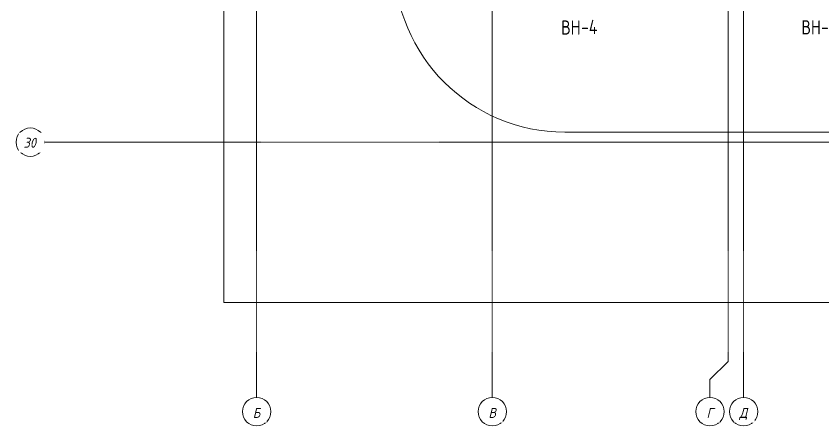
# Model space of a CAD drawing. Header units: millimetres. Extents: x -11854 to 4360091, y -19344 to 4989148.
# Drawn here: x 38488 to 56429, y 39247 to 48344 of the extents above; entities that cross this region are included whole.
import ezdxf

# ---------------------------------------------------------------- set-up
doc = ezdxf.new("R2010")
doc.units = ezdxf.units.MM
doc.linetypes.add('Линия сетки', pattern=[22.225, 12.7, -3.175, 3.175, -3.175])
for name, color, linetype, lineweight in [('A-FLOR', 254, 'Continuous', 9), ('A-WALL-IDEN', 254, 'Continuous', 9), ('S-GRID-IDEN', 254, 'Continuous', 9)]:
    doc.layers.add(name, color=color, linetype=linetype, lineweight=lineweight)
doc.styles.add('ISOCPEUR_2', font='isocpeur.ttf', dxfattribs={"width": 0.8, "height": 250})
doc.styles.add('ISOCPEUR_I', font='isocpeui.ttf', dxfattribs={"width": 0.9, "height": 350})

# ---------------------------------------------------------------- blocks, each defined once
blk = doc.blocks.new('Ось сетки - Заголовок сетки - Окружность 5 мм-84278-1 ур Парковка')
at = {"layer": 'S-GRID-IDEN'}
blk.add_circle((0, 0), 5, dxfattribs=at)

msp = doc.modelspace()

# ---------------------------------------------------------------- linework, layer by layer
at = {"layer": 'A-FLOR', "color": 8}
for p, q in [((43103.9, 41982.8), (43103, 58518.6)), ((50672.9, 45767.8), (86372.3, 45769.7)), ((90508.5, 41985.4), (43103.9, 41982.8))]:
    msp.add_line(p, q, dxfattribs=at)
msp.add_arc((50672.6, 49552.3), 3784.6, 180.00313, 270.00313, dxfattribs=at)
at = {"layer": 'S-GRID-IDEN', "color": 8, "linetype": 'Линия сетки'}
for p, q in [((43829.4, 71355.3), (43829.4, 39878.2)), ((49064.7, 71355.3), (49064.7, 39878.2)), ((54300, 71355.3), (54300, 40679.2)), ((54647, 71355.3), (54647, 39878.2))]:
    msp.add_line(p, q, dxfattribs=at)
at = {"layer": 'S-GRID-IDEN', "color": 8}
for p, q in [((54300, 40679.2), (53899.5, 40278.7)), ((53899.5, 40278.7), (53899.5, 39878.2))]:
    msp.add_line(p, q, dxfattribs=at)

# ---------------------------------------------------------------- block references
at = {"layer": 'S-GRID-IDEN', "color": 0, "xscale": 63.07626904442842, "yscale": 63.07626904442842, "zscale": 63.07626904442842}
for p, rotation in [((38802.9, 45545.6), 269.9999999999995), ((43829.4, 39562.8), 180), ((49064.7, 39562.8), 180), ((53899.5, 39562.8), 180), ((54647, 39562.8), 180)]:
    msp.add_blockref('Ось сетки - Заголовок сетки - Окружность 5 мм-84278-1 ур Парковка', p, dxfattribs=dict(at, rotation=rotation))

# ---------------------------------------------------------------- texts
at = {"layer": 'A-WALL-IDEN', "color": 8, "insert": (55929.8, 48252.9), "char_height": 315.38, "width": 242.724, "attachment_point": 1, "style": 'ISOCPEUR_2', "bg_fill": 3, "box_fill_scale": 1.25, "bg_fill_color": 9, "bg_fill_true_color": 13158600, "bg_fill_transparency": 0}
msp.add_mtext('ВН', dxfattribs=at)

# ---------------------------------------------------------------- next in the draw order: texts
at = {"layer": 'A-WALL-IDEN', "color": 8, "char_height": 315.38, "attachment_point": 1, "style": 'ISOCPEUR_2', "bg_fill": 3, "box_fill_scale": 1.25, "bg_fill_color": 9, "bg_fill_true_color": 13158600, "bg_fill_transparency": 0}
for s, insert, width in [('ВН', (50592.4, 48249.3), 242.724), ('-5', (56365.5, 48262.3), 218.451)]:
    msp.add_mtext(s, dxfattribs=dict(at, insert=insert, width=width))
at = {"layer": 'S-GRID-IDEN', "color": 8, "attachment_point": 1, "style": 'ISOCPEUR_I', "bg_fill": 2}
for s, insert, char_height, width in [('30', (38652.8, 45643.2), 220.77, 354.984), ('\\fISOCPEUR|b0|i1|c204|p34|;\\W.9;Б', (43744.9, 39645.4), 220.767, 200.247), ('\\fISOCPEUR|b0|i1|c204|p34|;\\W.9;В', (48980.2, 39645.4), 220.767, 200.247), ('\\fISOCPEUR|b0|i1|c204|p34|;\\W.9;Г', (53824.4, 39645.4), 220.767, 177.492), ('\\fISOCPEUR|b0|i1|c204|p34|;\\W.9;Д', (54551.4, 39645.4), 220.767, 227.554)]:
    msp.add_mtext(s, dxfattribs=dict(at, insert=insert, char_height=char_height, width=width))

# ---------------------------------------------------------------- next in the draw order: linework, layer by layer
at = {"layer": 'S-GRID-IDEN', "color": 8, "linetype": 'Линия сетки'}
msp.add_line((39118.3, 45545.6), (87796.4, 45545.6), dxfattribs=at)

# ---------------------------------------------------------------- next in the draw order: texts
at = {"layer": 'A-WALL-IDEN', "color": 8, "insert": (51037.5, 48262.3), "char_height": 315.38, "width": 230.588, "attachment_point": 1, "style": 'ISOCPEUR_2', "bg_fill": 3, "box_fill_scale": 1.25, "bg_fill_color": 9, "bg_fill_true_color": 13158600, "bg_fill_transparency": 0}
msp.add_mtext('-4', dxfattribs=at)

doc.saveas('drawing.dxf')
